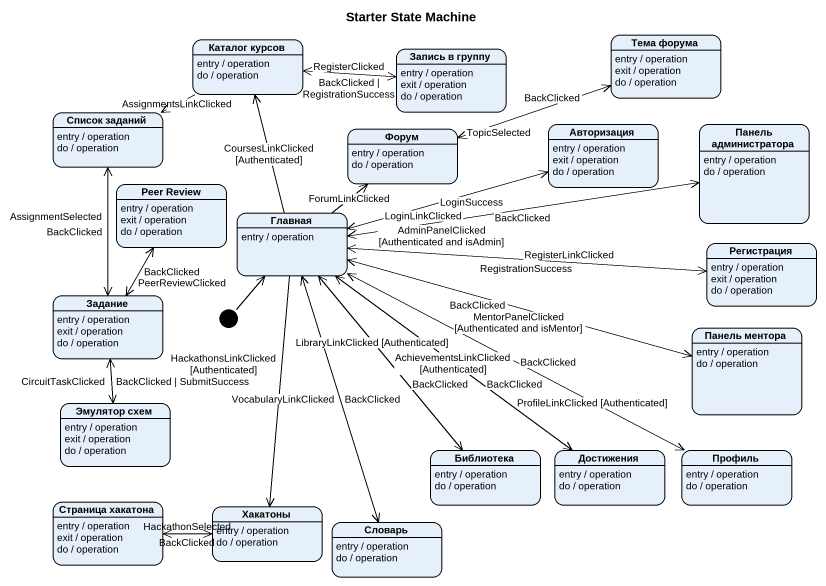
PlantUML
@startuml
title Starter State Machine
hide empty description
state "Каталог курсов" as Каталог_курсов
Каталог_курсов : entry / operation
Каталог_курсов : do / operation
state "Тема форума" as Тема_форума
Тема_форума : entry / operation
Тема_форума : exit / operation
Тема_форума : do / operation
state "Запись в группу" as Запись_в_группу
Запись_в_группу : entry / operation
Запись_в_группу : exit / operation
Запись_в_группу : do / operation
state "Список заданий" as Список_заданий
Список_заданий : entry / operation
Список_заданий : do / operation
state Авторизация
Авторизация : entry / operation
Авторизация : exit / operation
Авторизация : do / operation
state "Панель администратора" as Панель_администратора
Панель_администратора : entry / operation
Панель_администратора : do / operation
state Форум
Форум : entry / operation
Форум : do / operation
state "Peer Review" as Peer_Review
Peer_Review : entry / operation
Peer_Review : exit / operation
Peer_Review : do / operation
state Главная
Главная : entry / operation
state Регистрация
Регистрация : entry / operation
Регистрация : exit / operation
Регистрация : do / operation
state Задание
Задание : entry / operation
Задание : exit / operation
Задание : do / operation
state "Панель ментора" as Панель_ментора
Панель_ментора : entry / operation
Панель_ментора : do / operation
state "Эмулятор схем" as Эмулятор_схем
Эмулятор_схем : entry / operation
Эмулятор_схем : exit / operation
Эмулятор_схем : do / operation
state Библиотека
Библиотека : entry / operation
Библиотека : do / operation
state Достижения
Достижения : entry / operation
Достижения : do / operation
state Профиль
Профиль : entry / operation
Профиль : do / operation
state "Страница хакатона" as Страница_хакатона
Страница_хакатона : entry / operation
Страница_хакатона : exit / operation
Страница_хакатона : do / operation
state Хакатоны
Хакатоны : entry / operation
Хакатоны : do / operation
state Словарь
Словарь : entry / operation
Словарь : do / operation
[*] -up-> Главная
Каталог_курсов -right-> Запись_в_группу : RegisterClicked
Каталог_курсов -left-> Список_заданий : AssignmentsLinkClicked
Тема_форума -left-> Форум : BackClicked
Запись_в_группу -left-> Каталог_курсов : BackClicked | RegistrationSuccess
Список_заданий --> Задание : AssignmentSelected
Авторизация -left-> Главная : LoginSuccess
Панель_администратора -left-> Главная : BackClicked
Форум -right-> Тема_форума : TopicSelected
Peer_Review --> Задание : BackClicked
Главная -up-> Каталог_курсов : CoursesLinkClicked [Authenticated]
Главная -right-> Авторизация : LoginLinkClicked
Главная -right-> Панель_администратора : AdminPanelClicked [Authenticated and isAdmin]
Главная -up-> Форум : ForumLinkClicked
Главная -right-> Регистрация : RegisterLinkClicked
Главная -right-> Панель_ментора : MentorPanelClicked [Authenticated and isMentor]
Главная --> Библиотека : LibraryLinkClicked [Authenticated]
Главная --> Достижения : AchievementsLinkClicked [Authenticated]
Главная -right-> Профиль : ProfileLinkClicked [Authenticated]
Главная --> Хакатоны : HackathonsLinkClicked [Authenticated]
Главная --> Словарь : VocabularyLinkClicked
Регистрация -left-> Главная : RegistrationSuccess
Задание -up-> Список_заданий : BackClicked
Задание -up-> Peer_Review : PeerReviewClicked
Задание --> Эмулятор_схем : CircuitTaskClicked
Панель_ментора -left-> Главная : BackClicked
Эмулятор_схем -up-> Задание : BackClicked | SubmitSuccess
Библиотека -up-> Главная : BackClicked
Достижения -up-> Главная : BackClicked
Профиль -left-> Главная : BackClicked
Страница_хакатона -right-> Хакатоны : BackClicked
Хакатоны -left-> Страница_хакатона : HackathonSelected
Словарь -up-> Главная : BackClicked
@enduml
